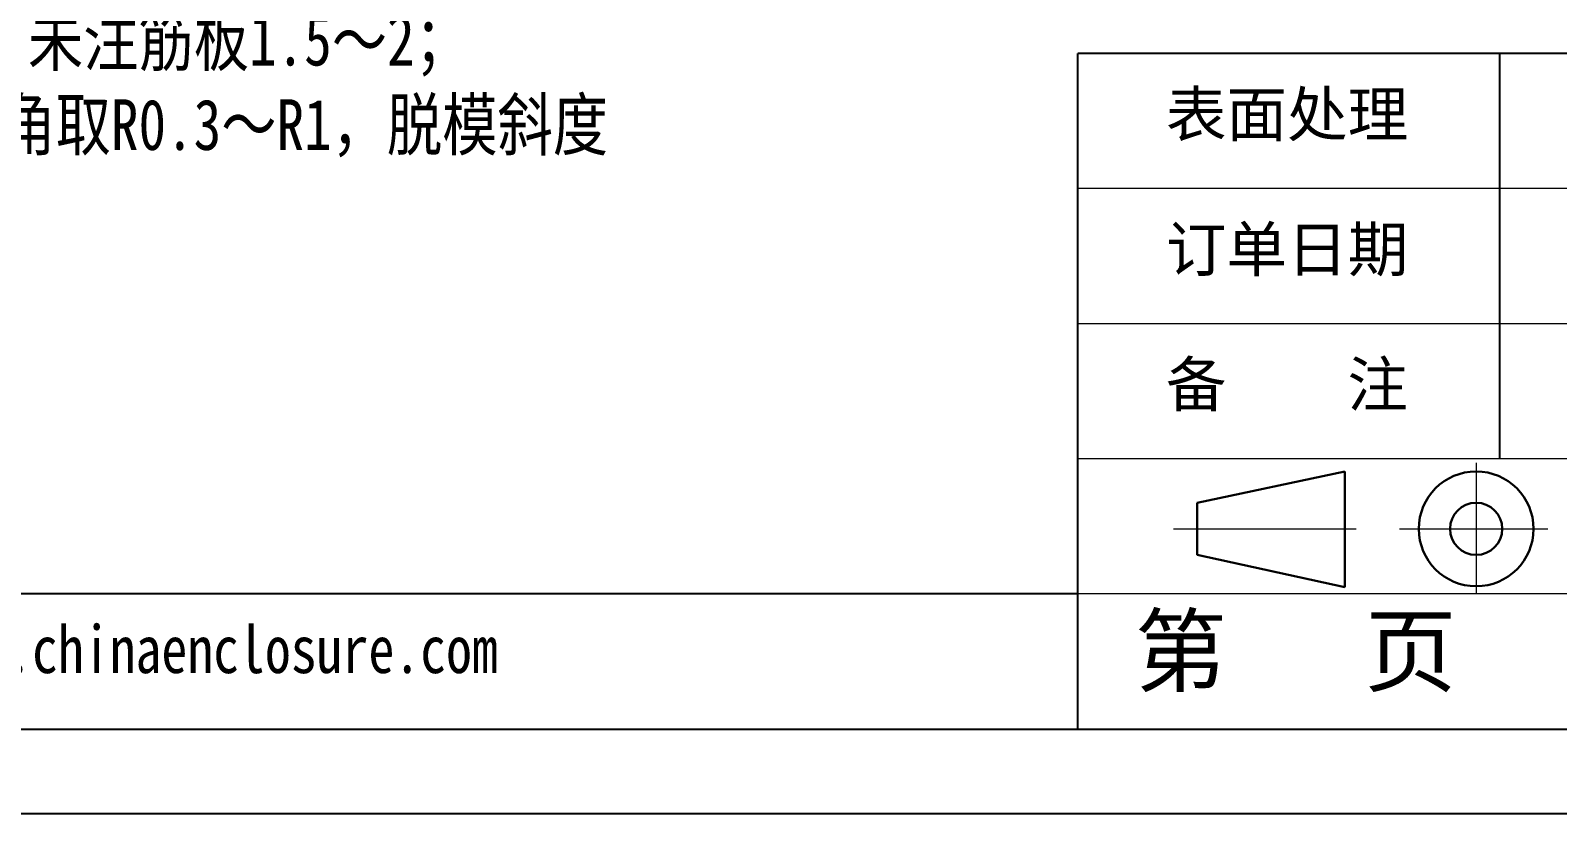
# Model space of a CAD drawing. Header units: inches. Extents: x 1813 to 4218, y 284 to 889.
# Drawn here: x 2915.9 to 3176.3, y 284.3 to 417.8 of the extents above; entities that cross this region are included whole.
import ezdxf

# ---------------------------------------------------------------- set-up
doc = ezdxf.new("R2010")
doc.units = ezdxf.units.IN
doc.header["$LTSCALE"] = 15
doc.linetypes.add('CENTER2', pattern=[28.575, 19.05, -3.175, 3.175, -3.175])
doc.layers.add('文字', color=81, linetype='Continuous')
for name, color, linetype, lineweight in [('粗实线', 7, 'Continuous', 30), ('细实线', 3, 'Continuous', 9), ('细点划线', 2, 'CENTER2', 9)]:
    doc.layers.add(name, color=color, linetype=linetype, lineweight=lineweight)
doc.styles.get("Standard").update_dxf_attribs({"font": 'txt', "bigfont": 'gbcbig.shx'})
doc.styles.add('宋体', font='', dxfattribs={"width": 0.8, "height": 3.5})
doc.styles.get('宋体').set_extended_font_data('SimSun')

msp = doc.modelspace()

# ---------------------------------------------------------------- linework, layer by layer
for p, q in [((3267.31, 413.882), (3094.51, 413.882)), ((3094.51, 298.682), (3094.51, 413.882)), ((3166.51, 344.762), (3166.51, 413.882)), ((3094.51, 321.722), (2800.75, 321.722)), ((2800.75, 298.682), (3612.91, 298.682)), ((2771.95, 284.282), (3627.31, 284.282))]:
    msp.add_line(p, q)
at = {"layer": '粗实线', "color": 7}
for p, q in [((3140.046, 342.606), (3114.871, 337.27)), ((3140.046, 342.606), (3140.046, 322.876)), ((3114.871, 337.27), (3114.871, 328.367)), ((3114.871, 328.367), (3140.046, 322.876))]:
    msp.add_line(p, q, dxfattribs=at)
for radius in [9.787, 4.452]:
    msp.add_circle((3162.451, 332.819), radius, dxfattribs=at)
at = {"layer": '细实线', "color": 7}
for p, q in [((3267.31, 390.842), (3094.51, 390.842)), ((3267.31, 367.802), (3094.51, 367.802)), ((3612.91, 344.762), (3094.51, 344.762)), ((3267.31, 321.722), (3094.51, 321.722))]:
    msp.add_line(p, q, dxfattribs=at)
at = {"layer": '细点划线', "color": 7}
for p, q in [((3162.451, 344.085), (3162.451, 321.722)), ((3110.857, 332.819), (3141.974, 332.819)), ((3149.361, 332.819), (3174.658, 332.819))]:
    msp.add_line(p, q, dxfattribs=at)

# ---------------------------------------------------------------- texts
at = {"char_height": 7.5771, "width": 4306.44342, "attachment_point": 1}
for s, insert in [('{\\fSimHei|b0|i0|c134|p49;表面处理}', (3109.536, 407.343)), ('{\\fSimHei|b0|i0|c134|p49;订单日期}', (3109.536, 384.303)), ('{\\fSimHei|b0|i0|c134|p49;备    注}', (3109.536, 361.263))]:
    msp.add_mtext(s, dxfattribs=dict(at, insert=insert))
at = {"layer": '文字', "color": 0, "attachment_point": 1, "style": '宋体'}
for s, insert, char_height, width in [('{\\H1.111x;技术说明：\\P1、未注公差尺寸的极限偏差按GB/T 14486-MT6级；\\P2、制件应饱满光整、色泽均匀；\\P3、无缩痕、裂纹、银丝等缺陷；\\P4、未注壁厚3；未注筋板1.5～2；\\P5、未注过渡圆角取R0.3～R1，脱模斜度≤0.3%%D；}', (2849.501, 492.493), 7.776, 175.14976), ('www.chinaenclosure.com', (2898.5, 316.34), 8.11008, 142.48633)]:
    msp.add_mtext(s, dxfattribs=dict(at, insert=insert, char_height=char_height, width=width))
at = {"layer": '细实线', "color": 7, "insert": (3104.204, 317.761), "char_height": 11.52, "width": 86.4, "attachment_point": 1}
msp.add_mtext('{\\fSimSun|b0|i0|c134|p54;第   页}', dxfattribs=at)

doc.saveas('drawing.dxf')
